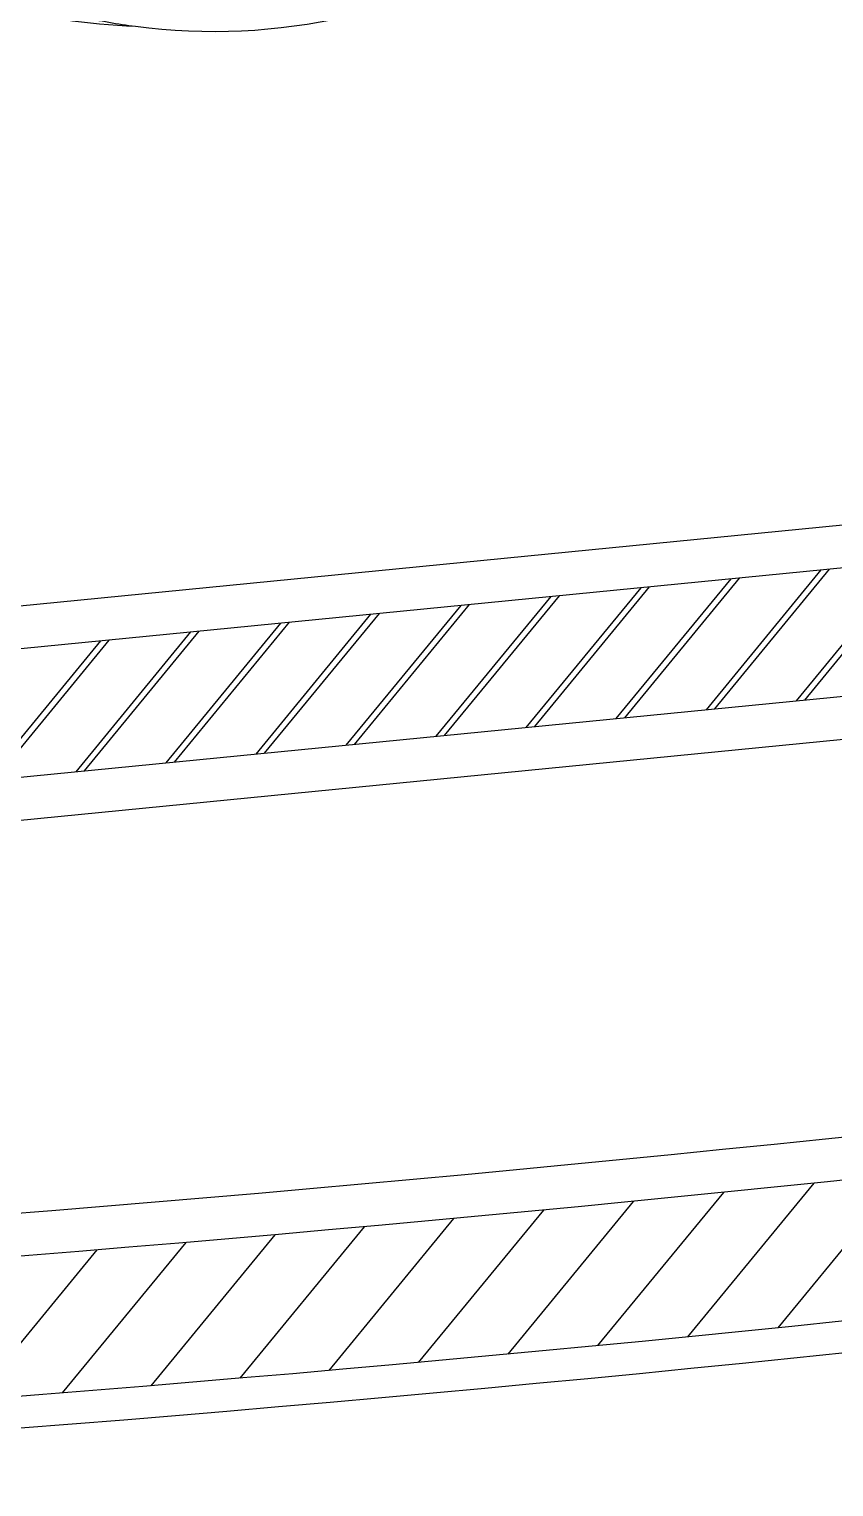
# Model space of a CAD drawing. Header units: millimetres. Extents: x -244126 to 368105, y -173968 to 259060.
# Drawn here: x -165908.544 to -165907.73, y 87853.428 to 87854.903 of the extents above; entities that cross this region are included whole.
import ezdxf
from ezdxf.xclip import XClip

# ---------------------------------------------------------------- set-up
doc = ezdxf.new("R2010")
doc.units = ezdxf.units.MM
doc.header["$MEASUREMENT"] = 0
doc.header["$XCLIPFRAME"] = 0
for name, color, linetype in [('A03-WALL', 3, 'Continuous'), ('A03-WALL HATCH', 251, 'Continuous'), ('A08-WC 01', 2, 'Continuous'), ('WALL', 2, 'Continuous')]:
    doc.layers.add(name, color=color, linetype=linetype)

# ---------------------------------------------------------------- blocks, each defined once
blk = doc.blocks.new('CT-Plumbing-Fixture-WC-Generic-2D-flat-11-flat-13')
at = {"color": 251}
for p, q in [((0.0191355546619279, 0.1081940412242171), (0.01913555398360395, 0.1378587662430641)), ((0.0658110910230486, 0.1408705035988627), (0.065811091431078, 0.123026404800485)), ((0.1103679025577444, 0.1406523494468725), (0.1103679029607855, 0.1230264058193367)), ((0.06357083121828233, 0.1245020914296093), (0.05494668420607796, 0.1245020912324066)), ((0.06357083128575525, 0.1215507180689075), (0.05494668427355087, 0.1215507178717048)), ((0.06581109183909317, 0.1051823060021073), (0.06581109143106378, 0.123026404800485)), ((0.1103679033638264, 0.1054004621918008), (0.1103679029607855, 0.1230264058193367)), ((0.107184786743136, 0.0949392001273921), (0.1071847869211231, 0.0871554013854805)), ((0.07105258524131641, 0.08714830232237647), (0.1071847869211231, 0.0871554013854805)), ((0.07294414922988235, 0.08568848758745706), (0.07294414927030346, 0.08392077699131595)), ((0.07520290826943488, 0.08392077704296552), (0.07294414927030346, 0.08392077699131595)), ((0.07294414927030346, 0.08392077699131595), (0.0729441493873238, 0.07880319872578956)), ((0.07520290825762804, 0.08443711789344688), (0.07520290838645521, 0.07880319877743913)), ((0.1032117893081244, 0.08443711853390767), (0.1032117894369515, 0.07880319941789993)), ((0.1054705483190485, 0.08392077773507589), (0.103211789319917, 0.08392077768342632)), ((0.1054705482786273, 0.085688488331217), (0.1054705484360687, 0.0788031994695495)), ((0.1071847869211231, 0.0871554013854805), (0.1087110508091389, 0.08715570125804639)), ((0.1087110508091389, 0.08715570125804639), (0.1098739785962882, 0.08715592974425035)), ((0.06300552906888646, 0.07372531621519873), (0.06300552893061939, 0.0797720653300289)), ((0.07294414954476519, 0.07191790986321256), (0.0729441493873238, 0.07880319872578956)), ((0.07520290851528239, 0.07316927966143139), (0.07520290838645521, 0.07880319877743913)), ((0.1032117895657645, 0.07316928030189218), (0.1032117894369373, 0.07880319941789993)), ((0.1054705485935244, 0.0719179106069725), (0.1054705484360829, 0.0788031994695495)), ((0.06836339394777124, 0.0704586232766633), (0.07105258562296052, 0.0704580950417868)), ((0.07105258562296052, 0.0704580950417868), (0.1071847873030918, 0.07045099763110585)), ((0.07105258562296052, 0.0704580950417868), (0.07105258603239456, 0.05255256793442742)), ((0.07520290850347555, 0.07368562051100325), (0.07294414950434414, 0.07368562045935367)), ((0.1054705485530891, 0.07368562120311362), (0.1032117895539719, 0.07368562115146404)), ((0.1071847873030918, 0.07045099763110585), (0.1098739789782812, 0.07045046939622934)), ((0.1071847873030918, 0.07045099763110585), (0.1071847877123636, 0.05255256876063896)), ((0.06640124822302923, 0.05255256782806828), (0.0664012484229648, 0.04380890793658909)), ((0.07105258603239456, 0.05255256793442742), (0.06640124822302923, 0.05255256782806828)), ((0.08911868687238617, 0.05255256834753319), (0.07105258603239456, 0.05255256793442742)), ((0.08911868687238617, 0.05255256834753319), (0.1071847877123636, 0.05255256876063896)), ((0.1071847877123636, 0.05255256876063896), (0.1118361255217289, 0.05255256886699811)), ((0.1118361255217289, 0.05255256886699811), (0.1118361257216645, 0.04380890897551892)), ((0.07680833547146576, -0.07124336993447189), (0.07285549017877485, -0.07124337002485892)), ((0.1014290439348289, -0.07124336937148623), (0.07680833547146576, -0.07124336993447189)), ((0.1053818892275198, -0.07124336928109898), (0.1014290439348289, -0.07124336937148623))]:
    blk.add_line(p, q, dxfattribs=at)
at = {"color": 0}
blk.add_lwpolyline([(-3.674599569070125e-09, 0.160699005130482), (-1.951729833304938e-09, 0.08535380146076932), (0.01032773707078288, 0.08535380169692708, 0.3699372303980723), (0.01681945755690123, 0.09096140561348132, -0.03120491112173), (0.01913555471831491, 0.1057274817422718), (0.01913555463937455, 0.1091797319223611), (0.05282765051902927, 0.1091797326927764), (0.05282765059768108, 0.1057401005129424), (0.06433569998113403, 0.1057401007760894, 0.0275402131055914), (0.07105258486686039, 0.1035241566099931), (0.07105258524131641, 0.08714830232237647), (0.0683633935661655, 0.08714777396451612, 0.1957533813875925), (0.06381272100242252, 0.08497282523091387, 0.0508825080895913), (0.06300552883666122, 0.08388108078095091), (0.06300552893061939, 0.0797720653300289), (0.05769234299370712, 0.07794800102282373), (0.04868613038206029, 0.07485608758912154, 0.3215683391444089), (0.03777870028999564, 0.06393957721850274, 0.017680157401676), (0.03458014331714271, 0.03896429893430442), (0.03458014509908519, -0.03896429772393484, 0.0176801574016793), (0.03777870321412502, -0.06393957586185461, 0.3215683391443828), (0.04868613380544534, -0.0748560857336471), (0.05769234655847949, -0.07794799875456149), (0.08189060735693438, -0.0862554771266526), (0.08189060871866927, -0.1458073929189789), (0.08195467666448603, -0.1461918786076335, 0.3666387028544911), (0.08470101543098918, -0.1485184541247351), (0.0891186914701464, -0.148518454023719), (0.09353636750928762, -0.1485184539227029, 0.3666387028544911), (0.096282706169392, -0.1461918782800038), (0.09634677409762515, -0.1458073925884191), (0.09634677284937432, -0.09121840744470955), (0.316697249631124, -0.166866687924681, 0.0463206555717088), (0.3822741895064327, -0.1827842971369431, 0.1785212653355818), (0.5755454781529167, -0.1585867236642489, 0.030798422155436), (0.6158724462198223, -0.1387956493043454, 0.0431910910896769), (0.6610603648445186, -0.1076056135996091, 0.1607552207457863), (0.6875498343869674, -0.0654990624495877, 0.0585380010337212), (0.6958347337353333, 1.572566321605962e-08, 0.0585380010337212), (0.6875498313915177, 0.06549909352202299, 0.1607552207457863), (0.6610603599234228, 0.1076056434606094, 0.0431910910896769), (0.615872439872322, 0.1387956770987804, 0.030798422155436), (0.5755454709003173, 0.1585867496144227, 0.1785212653355817), (0.3822741811472131, 0.1827843142492089, 0.0463206555717088), (0.3166972419998597, 0.1668667020370269), (0.107184786743136, 0.0949392001273921), (0.1071847866305503, 0.09986284372354959), (0.1071847865290812, 0.1043003284656336, 0.0167957738389549), (0.1112531380737901, 0.1057401018489199), (0.1239414997652178, 0.1057401021390565, 0.3781805817999305), (0.1313184548944143, 0.114612485303573), (0.1313184547256965, 0.1219909151955876), (0.1313184545569788, 0.1293693450866926, 0.3306406577523266), (0.1239414989746684, 0.1403127101212835), (0.1112531372832407, 0.140312709831147, 0.1890707255146847), (0.06433569919058468, 0.1403127087583165), (0.05282764980711752, 0.1403127084951694), (0.05282764980711752, 0.1403127084951694), (0.05282764988576938, 0.1368730763153354), (0.05282764988576938, 0.1368730763153354), (0.01913555400614309, 0.1368730755449201), (0.01913555392720273, 0.1403253257250094, -0.03120491112173), (0.01681945609049657, 0.1550914017478788, 0.3699372303980723), (0.01032773534791315, 0.1606990053666397), (-3.67461377992484e-09, 0.160699005130482)], format="xyb", close=True, dxfattribs=at)
at = {"color": 251}
for points in [[(0.2990610696206393, 0.08792889569844076, -0.1313258646260717), (0.3143664889636437, 0.1350851460417695, -0.1215931000742247), (0.3578818928429379, 0.1759338746067451, -0.0225153260260413), (0.3822741811472131, 0.1827843142492089, -0.0725816881956963)], [(0.2990138165362483, 0.0879985733597557, 0.0599548127312881), (0.3044767811060226, 0.09274844763885959, -0.1382212699421651), (0.3799069351882731, 0.164026582587713, -0.1918593283453642), (0.5305792380474929, 0.1580625650255807, -0.1982160456228915), (0.6687936879474038, 0.04827643024936012, -0.0983393601876361), (0.6768006488413237, 1.529042314984963e-08, -3.291094347124143)], [(0.5755454709003173, 0.1585867496144227, -0.0592500475541312), (0.6305491110714276, 0.1212600416003173, -0.0725816881956963), (0.6786282069983999, 0.06546935208547988, -0.1380367051950667), (0.6953178748009669, 1.571384444787327e-08, -1.863945500021591)], [(0.05553684097204969, 0.1403127085571187, 0.3003282660594752), (0.05494668420607796, 0.1245020912324066), (0.05494668423982152, 0.1230264045520557, 0.2482095470820568)], [(0.06298067372926253, 0.1403127087273321, -0.3003282660594752), (0.06357083121828233, 0.1245020914296093), (0.0635708312520259, 0.1230264047492584, -0.2482095470820568)], [(0.05553684176259904, 0.1057401005748917, -0.3003282660594752), (0.05494668427355087, 0.1215507178717048), (0.05494668423980731, 0.1230264045520557, -0.2482095470820568)], [(0.06298067451981365, 0.1057401007451051, 0.3003282660594752), (0.06357083128575525, 0.1215507180689075), (0.06357083125201168, 0.1230264047492584, 0.2482095470820568)], [(0.07105258486686039, 0.1035241566099931, 0.1434676540564521), (0.1071744592847879, 0.1042970605299711)], [(0.07294414922988235, 0.08568848758745706, 0.1859140092492658), (0.0683633935661655, 0.08714777396451612, 0.3317568038245686)], [(0.07520290825762804, 0.08443711789344688, -0.0925163923096729), (0.08920734871953484, 0.08720687668377192, -0.7222487225649977)], [(0.1032117893081244, 0.08443711853390767, 0.0925163923096729), (0.08920734871953484, 0.08720687668377192, 0.7222487225649977)], [(0.1054705482786273, 0.085688488331217, -0.1790575710324099), (0.1098739785962882, 0.08715592974425035, -0.3317568038245686)], [(0.1098739785962882, 0.08715592974425035, -0.2561762142604385), (0.1154091687545203, 0.08388108197923083, -0.3317568038245686)], [(0.2688676235819834, 0.0682893106375746), (0.2688676234345413, 0.07473730161184045, -0.2865918802273586), (0.2726965624286068, 0.08086875520719983), (0.2868636501683909, 0.08316804740959327, 0.1091875479995875), (0.2990138165362483, 0.0879985733597557, -0.1382212699421651)], [(0.0657076438532469, 0.07118366147279587, -0.1414366440472505), (0.06300552906888646, 0.07372531621519873, -0.3317568038245686)], [(0.06836339394777124, 0.0704586232766633, -0.1040156397772656), (0.0657076438532469, 0.07118366147279587, -0.3317568038245686)], [(0.07294414954476519, 0.07191790986321256, -0.1859140092492658), (0.06836339394777124, 0.0704586232766633, -0.3317568038245686)], [(0.07520290851528239, 0.07316927966143139, 0.0925163923096729), (0.0892073491038719, 0.07039952151156736, 0.7222487225649977)], [(0.1032117895657645, 0.07316928030189218, -0.0925163923096729), (0.08920734910385769, 0.07039952151156736, -0.7222487225649977)], [(0.1054705485935244, 0.0719179106069725, 0.1790575710324099), (0.1098739789782812, 0.07045046939622934, 0.3317568038245686)], [(0.1098739789782812, 0.07045046939622934, 0.2561762142604385), (0.1154091689867314, 0.07372531741347865, 0.3317568038245686)], [(0.268867623865522, 0.05588886638617674), (0.2571005849421235, 0.05588886611710753, -0.7729474976831707), (0.2581938969291923, 0.06858198721826159), (0.2688676235819834, 0.0682893106375746)], [(0.268867623865522, 0.05588886638617674), (0.2688676235819691, 0.0682893106375746, -0.2865918802273586)], [(0.2688676251435104, 5.962484062038698e-09), (0.2688676238655363, 0.05588886638617674, -0.2865918802273586)], [(0.2688676251435104, 5.962484062038698e-09), (0.2688676264214847, -0.05588885446120861, 0.2865918802273586)], [(0.2990138205606602, -0.08799856005612061, -0.0599548127312881), (0.3044767853476591, -0.09274843408447886, 0.1382212699421651), (0.3799069426896511, -0.1640265655846171, 0.1918593283453642), (0.5305792452761199, -0.1580625411318342, 0.1982160456228915), (0.6687936901551986, -0.0482764000346938, 0.0983393601876361), (0.6768006488413237, 1.529042314984963e-08, 3.291094347124143)], [(0.5755454781529167, -0.1585867236642489, 0.0592500475541312), (0.6305491166169759, -0.1212600131346786, 0.0725816881956963), (0.6786282099925035, -0.06546932142105444, 0.1380367051950667), (0.6953178748009669, 1.571384444787327e-08, 1.863945500021591)], [(0.2688676264214847, -0.05588885446120861), (0.2571005874980861, -0.05588885473027783, 0.7729474976831707), (0.2581939000656314, -0.06858197578143188), (0.2688676267050375, -0.06828929871260647)], [(0.2688676264214847, -0.05588885446120861), (0.2688676267050375, -0.06828929871260647, 0.2865918802273586)], [(0.2688676267050375, -0.06828929871260647), (0.2688676268524796, -0.07473728968596283, 0.2865918802273586), (0.2726965661269529, -0.08086874310712378), (0.2868636539718898, -0.08316803466161815, -0.1091875479995876), (0.2990138205606602, -0.08799856005612061, 0.1382212699421651)], [(0.2990610736418647, -0.08792888239264474, 0.1313258646260717), (0.3143664951414517, -0.1350851320360154, 0.1215931000742247), (0.3578819008888684, -0.175933858610914, 0.0225153260260413), (0.3822741895064327, -0.1827842971369431, 0.0725816881956963)]]:
    blk.add_lwpolyline(points, format="xyb", dxfattribs=at)
for points in [[(0.05282764988576938, 0.1368730763153354), (0.05282765051901506, 0.1091797326927764)], [(0.2798667099181071, 0.08203245691616545), (0.2796697226638562, 0.09208730247647057), (0.2881554834273176, 0.09208730267050891), (0.2881554836258144, 0.08340656488121789)], [(0.1154091687545203, 0.08388108197923083), (0.1154091689867456, 0.07372531741347865)], [(0.2612970104237461, 5.789371870790205e-09), (0.2608197285591495, 0.05588886620215083)], [(0.06630248595494692, 0.05230939558620329), (0.06630248615058276, 0.04375377235188815)], [(0.1119348878009463, 0.05230939662964973), (0.1119348879965822, 0.04375377339533459)], [(0.2612970104237461, 5.789371870790205e-09), (0.2608197311150979, -0.05588885464523452)], [(0.0696932000429813, -0.04540263845845982), (0.06969320058220402, -0.06898413617253607), (0.07285549017877485, -0.07124337002485892)], [(0.108544178181547, -0.04540263757007978), (0.1085441787207698, -0.06898413528415603), (0.1053818892275198, -0.07124336928109898)], [(0.07680833547146576, -0.07124336993447189), (0.0805353247817312, -0.07621366504390203), (0.08189060712732898, -0.07621366501291171)], [(0.1014290439348289, -0.07124336937148623), (0.09770205485186845, -0.07621366465136159), (0.09634677250627066, -0.07621366468235191)], [(0.08189060712732898, -0.07621366501291171), (0.08911868981679982, -0.07621366484763192)], [(0.08189060712732898, -0.07621366501291171), (0.08189060716698687, -0.07794799820123566)], [(0.08189060716698687, -0.07794799820123566), (0.08189060735694859, -0.0862554771266526)], [(0.09634677250627066, -0.07621366468235191), (0.08911868981679982, -0.07621366484763192)], [(0.09634677250627066, -0.07621366468235191), (0.0963467726594126, -0.0829109285202021), (0.09634677284937432, -0.09121840744470955)], [(0.2798667136696582, -0.08203244448817926), (0.2796697268752408, -0.09208729005749317), (0.2881554876387182, -0.09208728986345482), (0.2881554874402214, -0.08340655207416381)]]:
    blk.add_lwpolyline(points, dxfattribs=at)
blk.add_lwpolyline([(0.08911868741478651, 0.02883148568581029), (0.06414989031578555, 0.01441574319855565), (0.06414989097505636, -0.01441574063497253), (0.08911868873334228, -0.02883148198124608), (0.1140874858323415, -0.01441573949308195), (0.1140874851730707, 0.01441574434044623)], close=True, dxfattribs=at)
for radius in [0.02926234583759725, 0.01950553832325575]:
    blk.add_circle((0.08911868807407153, 1.852282105474501e-09), radius, dxfattribs=at)
for radius, start, end in [(0.04938369500579787, 62.5906640814189, 117.409338539514), (0.04938369500579787, 117.409338539514, 127.9067802724517), (0.04938369500579787, 293.1636294991379, 62.5906640814189), (0.04938369500579787, 127.9067802724517, 232.0932223482989), (0.04938369500579787, 232.0932223482989, 246.8363731210532), (0.04938369500579794, 246.8363731210532, 293.1636294991379)]:
    blk.add_arc((0.08911868807407153, 1.852282105474501e-09), radius, start, end, dxfattribs=at)
blk = doc.blocks.new('A$Cb154329e')
at = {"layer": 'A03-WALL HATCH'}
h = blk.add_hatch(dxfattribs=at)
h.set_pattern_fill('ANSI37', color=256, scale=0.25)
h.set_pattern_definition([(45, (-81.79331738757901, -52.23515354446135), (-0.02209708691207961, 0.02209708691207961), []), (135, (-81.79331738757901, -52.23515354446135), (-0.02209708691207961, -0.02209708691207961), [])])
edge = h.paths.add_edge_path()
edge.add_line((20.40142226842832, 12.95158103942251), (20.40142226842832, 13.00433428344763))
edge.add_arc((19.15928256795197, 16.66755367283762), 3.86808574495218, 282.6257047257694, 288.73098417133707, ccw=False)
edge.add_arc((16.70365160810923, 32.89186298641212), 20.26947967272558, 268.581327626964, 279.37303665744633, ccw=False)
edge.add_arc((16.21077084354415, 12.01763824466009), 0.6110237421777174, 90.83931823944624, 250.7313776549114)
edge.add_arc((20.82079767919751, 22.15444325140437), 11.74450227172822, 245.8143272805016, 267.9536339812313)
edge.add_line((20.40142226842832, 10.41743094522221), (20.40142226842832, 10.46745943690656))
edge.add_arc((20.82123631968584, 22.15361272240465), 11.69369156638703, 245.8123425830243, 267.9425878315174, ccw=False)
edge.add_arc((16.21077084353903, 12.01763824461828), 0.5610237421545792, 90.93774179051519, 251.20522543813541, ccw=False)
edge.add_arc((16.70365160771484, 32.89186298665033), 20.31947967299216, 268.5841671264625, 279.3768025153869)
edge.add_arc((19.1592862516217, 16.66755536070018), 3.918082061499379, 282.6036592374201, 288.4831978670996)
edge = h.paths.add_edge_path()
edge.add_line((20.40142226842832, 20.33077306222776), (20.40142226842832, 20.3835296819791))
edge.add_arc((19.15928625162157, 16.66755536070103), 3.918082061499812, 71.51680213290042, 77.37344776320002)
edge.add_arc((17.7014815481129, 10.3509734889642), 10.40065437154657, 77.14332945660298, 99.92284212921679)
edge.add_line((15.90922185243108, 20.59604140184819), (15.91940121841616, 20.54708839859813))
edge.add_arc((17.70142373912008, 10.35087435240225), 10.35076736962715, 77.13947321820609, 99.91362319208872, ccw=False)
edge.add_arc((19.15928256795197, 16.66755367283761), 3.868085744952325, 71.26901582866361, 77.36656343530387, ccw=False)
h = blk.add_hatch(dxfattribs=at)
h.set_pattern_fill('_USER', color=256, scale=0.02999999999999999, angle=224.9997233264712, pattern_type=0)
h.set_pattern_definition([(224.9997233264712, (0, 0), (0.02121310099967406, -0.02121330587102413), [])])
h.paths.add_polyline_path([(19.00000000009311, 14.89757367677453), (16.10000009660143, 14.89755337848328), (16.10000038635917, 14.8375533784274), (19.00000000009311, 14.83757367671663)])
edge = h.paths.add_edge_path()
edge.add_arc((16.66252851735356, 30.67457951649839), 16.06328823973665, 267.6364411562286, 278.3669709265644)
edge.add_line((18.9999413194469, 14.78226280478288), (18.99994160435323, 14.72325114719951))
edge.add_arc((16.66587735226243, 29.96034851756946), 15.41483026851166, 267.52449583095046, 278.7090410434658, ccw=False)
edge.add_line((16.00007603544479, 14.55990369238512), (16.00007553801436, 14.62495693143345))
h = blk.add_hatch(dxfattribs=at)
h.set_pattern_fill('_USER', color=256, scale=0.02999999999999999, angle=224.9997233264712, pattern_type=0)
h.set_pattern_definition([(224.9997233264712, (153.9727542381734, 20.66417542623822), (0.02121310099967409, -0.0212133058710241), [])])
h.paths.add_polyline_path([(16.10000009660143, 14.89755337848328), (16.10000038635917, 14.8375533784274), (19.00000038638245, 14.83757367671933), (19.00000009662472, 14.89757367677521)])
at = {"layer": 'A03-WALL'}
blk.add_lwpolyline([(16.10000000009313, 14.91755337384529), (16.10000048298389, 14.81755337386858), (19.00000048289075, 14.8175736767007), (19, 14.91757367679384)], close=True, dxfattribs=at)
for points in [[(19.10011327592656, 14.81755337386858, -0.04849540125438251), (16.00011253799312, 14.64497245289385)], [(19.09676292992461, 14.72320779420867, -0.05038379467985688), (16.00011327594984, 14.54488808626775)]]:
    blk.add_lwpolyline(points, format="xyb", dxfattribs=at)
at = {"layer": 'A03-WALL HATCH'}
blk.add_lwpolyline([(16.10000009660143, 14.89755337848328), (16.10000038635917, 14.8375533784274), (19.00000038638245, 14.83757367671933), (19.00000009662472, 14.89757367677521)], close=True, dxfattribs=at)
for points in [[(18.9999413194469, 14.78226280478287, -0.04685615186770405), (16.00000252207738, 14.62495994535449, -0.04685615186770405)], [(18.99994160432834, 14.7232511471957, -0.0488399767985848), (16.00011212867685, 14.55990213202313)]]:
    blk.add_lwpolyline(points, format="xyb", dxfattribs=at)
at = {"layer": 'A08-WC 01', "rotation": 359.9997220163262}
blk.add_blockref('CT-Plumbing-Fixture-WC-Generic-2D-flat-11-flat-13', (16.10004502406809, 15.36577195173595), dxfattribs=at)
blk = doc.blocks.new('G$CE2FEF259')
at = {"layer": 'WALL', "color": 8, "rotation": 5.624329713739069}
blk.add_blockref('A$Cb154329e', (2335.50810046785, 911.4048977327766), dxfattribs=at)

msp = doc.modelspace()

# ---------------------------------------------------------------- block references
at = {"layer": 'WALL'}
ref = msp.add_blockref('G$CE2FEF259', (-170976.4656206129, 85853.65289265019), dxfattribs=dict(at, xscale=2.15622, yscale=2.15622, zscale=2.15622))
XClip(ref).set_block_clipping_path([(229.89170362055302, 427.7812507301569), (2596.170375071466, 1370.8402830809355)])

doc.saveas('drawing.dxf')
